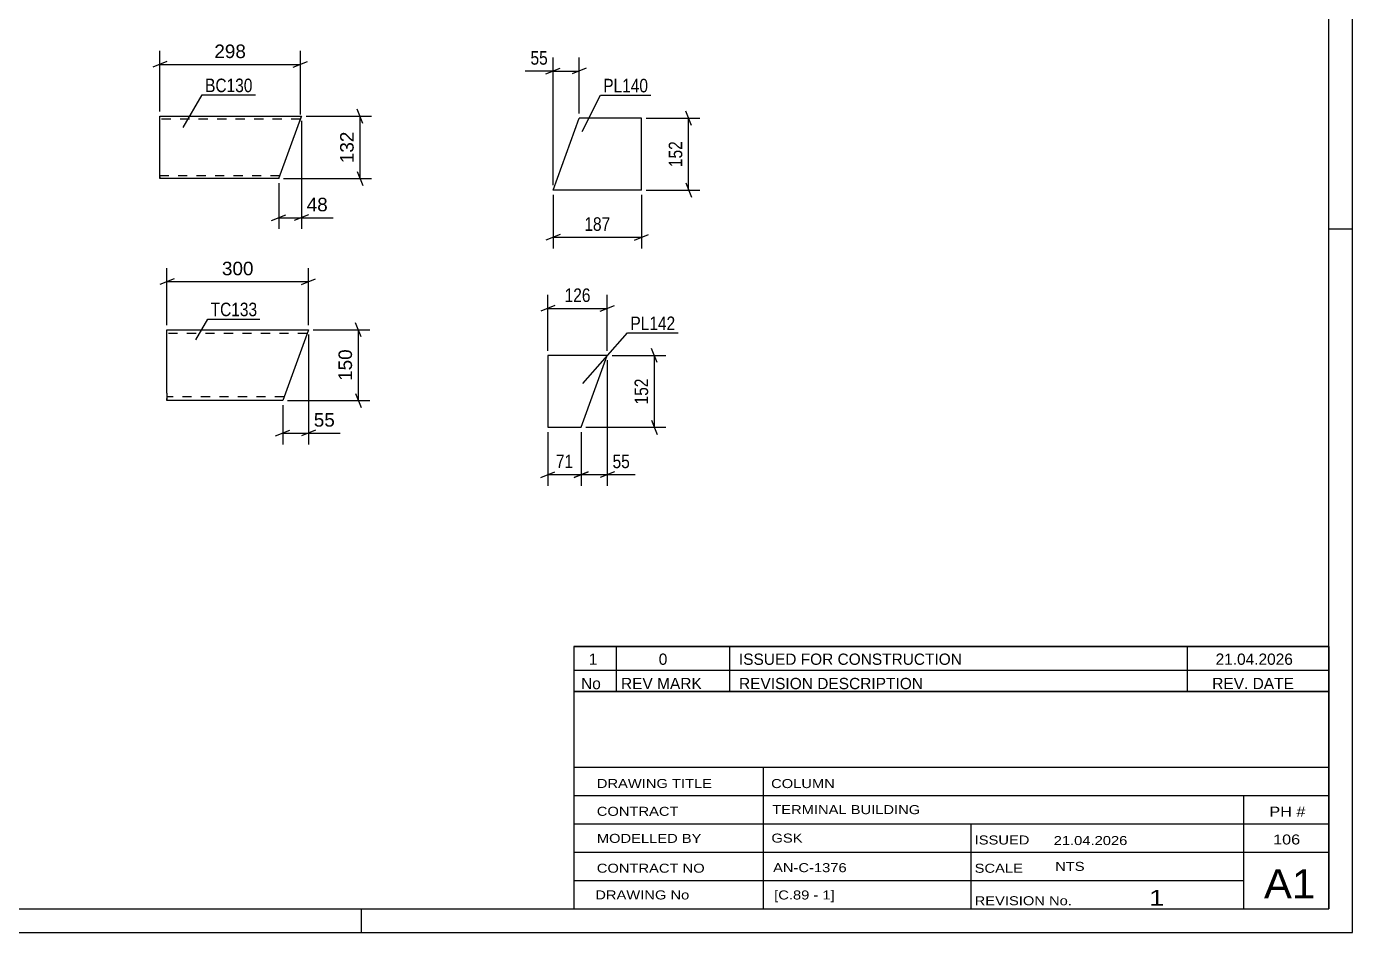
# Model space of a CAD drawing. Header units: millimetres. Extents: x 0 to 594, y 0 to 420.
# Drawn here: x 313 to 594, y 0 to 191.9 of the extents above; entities that cross this region are included whole.
import ezdxf

# ---------------------------------------------------------------- set-up
doc = ezdxf.new("R2010")
doc.units = ezdxf.units.MM
doc.linetypes.add('DXK_LINE_DOT2', pattern=[3.9198, 1.9599, -1.9599])
doc.styles.add('Arial', font='ARIAL.TTF', dxfattribs={"height": 0.2})
doc.styles.add('Arial Narrow', font='ARIALN.TTF', dxfattribs={"height": 0.2})

# ---------------------------------------------------------------- blocks, each defined once
blk = doc.blocks.new('Unknown-284936676-1132')
at = {"color": 5, "linetype": 'Continuous'}
for p, q in [((594, 0), (594, 420)), ((589, 5), (589, 415)), ((594, 149), (589, 149)), ((5, 5), (589, 5)), ((384, 0), (384, 5)), ((0, 0), (594, 0))]:
    blk.add_line(p, q, dxfattribs=at)
blk = doc.blocks.new('Part-284936676-11983 - 11982')
at = {"color": 2, "linetype": 'Continuous'}
for p, q in [((341.28, 159.8), (341.28, 172.91)), ((341.28, 172.91), (371.28, 172.91)), ((366.48, 159.71), (370.85, 171.71)), ((371.25, 172.82), (370.85, 171.71)), ((371.28, 172.91), (371.25, 172.82)), ((341.28, 159.71), (341.28, 159.8)), ((366.48, 159.71), (341.28, 159.71))]:
    blk.add_line(p, q, dxfattribs=at)
at = {"color": 7, "linetype": 'DXK_LINE_DOT2'}
for p, q in [((371.06, 172.31), (341.28, 172.31)), ((370.85, 171.71), (371.16, 172.56)), ((366.7, 160.31), (341.28, 160.31)), ((341.28, 160.06), (341.28, 159.71)), ((366.51, 159.8), (366.48, 159.71))]:
    blk.add_line(p, q, dxfattribs=at)
blk = doc.blocks.new('Part-284936676-8553 - 8552')
at = {"color": 2, "linetype": 'Continuous'}
for p, q in [((436.1, 122.22), (423.5, 122.22)), ((423.5, 122.22), (423.5, 107.02)), ((430.56, 107.02), (436.1, 122.22)), ((423.5, 107.02), (430.56, 107.02))]:
    blk.add_line(p, q, dxfattribs=at)
blk = doc.blocks.new('Part-284936676-8560 - 8559')
at = {"color": 2, "linetype": 'Continuous'}
for p, q in [((424.61, 157.29), (430.15, 172.49)), ((443.34, 172.49), (430.15, 172.49)), ((443.34, 157.29), (443.34, 172.49)), ((443.34, 157.29), (424.61, 157.29))]:
    blk.add_line(p, q, dxfattribs=at)
blk = doc.blocks.new('Part-284936676-11991 - 11990')
at = {"color": 2, "linetype": 'Continuous'}
for p, q in [((342.79, 114.28), (342.79, 127.68)), ((342.79, 127.68), (372.79, 127.68)), ((372.43, 126.7), (367.33, 112.68)), ((372.79, 127.68), (372.43, 126.7)), ((342.79, 114.28), (342.79, 113.15)), ((342.79, 113.15), (342.79, 112.68)), ((367.33, 112.68), (342.79, 112.68))]:
    blk.add_line(p, q, dxfattribs=at)
at = {"color": 7, "linetype": 'DXK_LINE_DOT2'}
for p, q in [((372.49, 126.88), (342.79, 126.88)), ((367.62, 113.48), (342.79, 113.48)), ((342.79, 112.68), (342.79, 113.15))]:
    blk.add_line(p, q, dxfattribs=at)
blk = doc.blocks.new('StraightDimension-284936676-12333 - 11982')
at = {"color": 7, "linetype": 'Continuous'}
for p, q in [((371.28, 171.91), (371.28, 149.03)), ((366.48, 158.71), (366.48, 149.03)), ((364.98, 150.83), (367.98, 152.03)), ((372.78, 152.03), (369.78, 150.83)), ((366.48, 151.43), (371.28, 151.43))]:
    blk.add_line(p, q, dxfattribs=at)
at = {"color": 0}
blk.add_wipeout([(377.46, 152.18), (377.46, 156.38), (371.81, 156.38), (371.81, 152.18)], dxfattribs=at)
at = {"color": 7, "linetype": 'Continuous'}
blk.add_line((371.28, 151.43), (377.98, 151.43), dxfattribs=at)
blk.add_line((371.28, 151.43), (377.98, 151.43), dxfattribs=at)
at = {"color": 3, "style": 'Arial'}
blk.add_text('48', height=2.865, dxfattribs=at).set_placement((372.41, 152.78))
blk = doc.blocks.new('StraightDimension-284936676-12358 - 11982')
at = {"color": 7, "linetype": 'Continuous'}
for p, q in [((384.31, 171.41), (383.11, 174.41)), ((372.28, 172.91), (386.11, 172.91)), ((383.71, 159.71), (383.71, 172.91)), ((383.11, 161.21), (384.31, 158.21)), ((367.48, 159.71), (386.11, 159.71))]:
    blk.add_line(p, q, dxfattribs=at)
at = {"color": 0}
blk.add_wipeout([(382.96, 170.25), (378.76, 170.25), (378.76, 162.38), (382.96, 162.38)], dxfattribs=at)
at = {"color": 3, "style": 'Arial'}
blk.add_text('132', height=2.865, rotation=90.0002, dxfattribs=at).set_placement((382.36, 162.98))
blk = doc.blocks.new('StraightDimension-284936676-12313 - 11982')
at = {"color": 7, "linetype": 'Continuous'}
for p, q in [((341.28, 173.91), (341.28, 186.74)), ((371.06, 173.31), (371.06, 186.74)), ((342.78, 184.49), (339.78, 183.29)), ((341.28, 183.89), (371.06, 183.89)), ((369.56, 183.29), (372.56, 184.49))]:
    blk.add_line(p, q, dxfattribs=at)
at = {"color": 0}
blk.add_wipeout([(360.11, 184.64), (360.11, 188.84), (352.24, 188.84), (352.24, 184.64)], dxfattribs=at)
at = {"color": 3, "style": 'Arial'}
blk.add_text('298', height=2.865, dxfattribs=at).set_placement((352.84, 185.24))
blk = doc.blocks.new('StraightDimension-284936676-9087 - 8552')
at = {"color": 7, "linetype": 'Continuous'}
for p, q in [((423.5, 123.22), (423.5, 135.07)), ((436.1, 123.22), (436.1, 135.07)), ((425, 132.82), (422, 131.62)), ((423.5, 132.22), (436.1, 132.22)), ((434.6, 131.62), (437.6, 132.82))]:
    blk.add_line(p, q, dxfattribs=at)
at = {"color": 0}
blk.add_wipeout([(433.14, 132.97), (433.14, 137.17), (426.46, 137.17), (426.46, 132.97)], dxfattribs=at)
at = {"color": 3, "style": 'Arial Narrow'}
blk.add_text('126', height=2.863, dxfattribs=at).set_placement((427.06, 133.57))
blk = doc.blocks.new('StraightDimension-284936676-9082 - 8552')
at = {"color": 7, "linetype": 'Continuous'}
for p, q in [((423.5, 106.02), (423.5, 94.62)), ((430.56, 106.02), (430.56, 94.62)), ((422, 96.42), (425, 97.62)), ((423.5, 97.02), (430.56, 97.02)), ((432.06, 97.62), (429.06, 96.42))]:
    blk.add_line(p, q, dxfattribs=at)
at = {"color": 0}
blk.add_wipeout([(429.46, 97.77), (429.46, 101.97), (424.61, 101.97), (424.61, 97.77)], dxfattribs=at)
at = {"color": 3, "style": 'Arial Narrow'}
blk.add_text('71', height=2.863, dxfattribs=at).set_placement((425.21, 98.37))
blk = doc.blocks.new('StraightDimension-284936676-9077 - 8552')
at = {"color": 7, "linetype": 'Continuous'}
for p, q in [((446.7, 120.72), (445.5, 123.72)), ((437.1, 122.22), (448.5, 122.22)), ((446.1, 107.02), (446.1, 122.22)), ((431.56, 107.02), (448.5, 107.02)), ((445.5, 108.52), (446.7, 105.52))]:
    blk.add_line(p, q, dxfattribs=at)
at = {"color": 0}
blk.add_wipeout([(445.35, 117.96), (441.15, 117.96), (441.15, 111.27), (445.35, 111.27)], dxfattribs=at)
at = {"color": 3, "style": 'Arial Narrow'}
blk.add_text('152', height=2.863, rotation=90.0002, dxfattribs=at).set_placement((444.75, 111.87))
blk = doc.blocks.new('StraightDimension-284936676-9081 - 8552')
at = {"color": 7, "linetype": 'Continuous'}
for p, q in [((436.1, 121.22), (436.1, 94.62)), ((430.56, 106.02), (430.56, 94.62)), ((429.06, 96.42), (432.06, 97.62)), ((430.56, 97.02), (436.1, 97.02)), ((437.6, 97.62), (434.6, 96.42))]:
    blk.add_line(p, q, dxfattribs=at)
at = {"color": 0}
blk.add_wipeout([(441.48, 97.77), (441.48, 101.97), (436.62, 101.97), (436.62, 97.77)], dxfattribs=at)
at = {"color": 7, "linetype": 'Continuous'}
blk.add_line((436.1, 97.02), (442, 97.02), dxfattribs=at)
blk.add_line((436.1, 97.02), (442, 97.02), dxfattribs=at)
at = {"color": 3, "style": 'Arial Narrow'}
blk.add_text('55', height=2.863, dxfattribs=at).set_placement((437.22, 98.37))
blk = doc.blocks.new('StraightDimension-284936676-9100 - 8559')
at = {"color": 7, "linetype": 'Continuous'}
for p, q in [((424.61, 156.29), (424.61, 144.89)), ((443.34, 156.29), (443.34, 144.89)), ((426.11, 147.89), (423.11, 146.69)), ((424.61, 147.29), (443.34, 147.29)), ((441.84, 146.69), (444.84, 147.89))]:
    blk.add_line(p, q, dxfattribs=at)
at = {"color": 0}
blk.add_wipeout([(437.32, 148.04), (437.32, 152.24), (430.64, 152.24), (430.64, 148.04)], dxfattribs=at)
at = {"color": 3, "style": 'Arial Narrow'}
blk.add_text('187', height=2.863, dxfattribs=at).set_placement((431.24, 148.64))
blk = doc.blocks.new('StraightDimension-284936676-9092 - 8559')
at = {"color": 7, "linetype": 'Continuous'}
for p, q in [((444.34, 172.49), (455.74, 172.49)), ((453.94, 170.99), (452.74, 173.99)), ((453.34, 157.29), (453.34, 172.49)), ((452.74, 158.79), (453.94, 155.79)), ((444.34, 157.29), (455.74, 157.29))]:
    blk.add_line(p, q, dxfattribs=at)
at = {"color": 0}
blk.add_wipeout([(452.59, 168.23), (448.39, 168.23), (448.39, 161.54), (452.59, 161.54)], dxfattribs=at)
at = {"color": 3, "style": 'Arial Narrow'}
blk.add_text('152', height=2.863, rotation=90.0002, dxfattribs=at).set_placement((451.99, 162.14))
blk = doc.blocks.new('StraightDimension-284936676-9096 - 8559')
at = {"color": 7, "linetype": 'Continuous'}
for p, q in [((423.11, 181.89), (426.11, 183.09)), ((424.61, 158.29), (424.61, 185.34)), ((431.65, 183.09), (428.65, 181.89)), ((430.15, 173.49), (430.15, 185.34)), ((424.61, 182.49), (430.15, 182.49))]:
    blk.add_line(p, q, dxfattribs=at)
at = {"color": 0}
blk.add_wipeout([(424.09, 183.24), (424.09, 187.44), (419.23, 187.44), (419.23, 183.24)], dxfattribs=at)
at = {"color": 7, "linetype": 'Continuous'}
blk.add_line((424.61, 182.49), (418.71, 182.49), dxfattribs=at)
blk.add_line((424.61, 182.49), (418.71, 182.49), dxfattribs=at)
at = {"color": 3, "style": 'Arial Narrow'}
blk.add_text('55', height=2.863, dxfattribs=at).set_placement((419.83, 183.84))
blk = doc.blocks.new('StraightDimension-284936676-12397 - 11990')
at = {"color": 7, "linetype": 'Continuous'}
for p, q in [((372.79, 126.68), (372.79, 103.41)), ((367.33, 111.68), (367.33, 103.41)), ((365.83, 105.21), (368.83, 106.41)), ((367.33, 105.81), (372.79, 105.81)), ((374.29, 106.41), (371.29, 105.21))]:
    blk.add_line(p, q, dxfattribs=at)
at = {"color": 0}
blk.add_wipeout([(378.96, 106.56), (378.96, 110.76), (373.31, 110.76), (373.31, 106.56)], dxfattribs=at)
at = {"color": 7, "linetype": 'Continuous'}
blk.add_line((372.79, 105.81), (379.48, 105.81), dxfattribs=at)
blk.add_line((372.79, 105.81), (379.48, 105.81), dxfattribs=at)
at = {"color": 3, "style": 'Arial'}
blk.add_text('55', height=2.865, dxfattribs=at).set_placement((373.91, 107.16))
blk = doc.blocks.new('StraightDimension-284936676-12422 - 11990')
at = {"color": 7, "linetype": 'Continuous'}
for p, q in [((373.79, 127.68), (385.76, 127.68)), ((383.96, 126.18), (382.76, 129.18)), ((383.36, 112.68), (383.36, 127.68)), ((368.33, 112.68), (385.76, 112.68)), ((382.76, 114.18), (383.96, 111.18))]:
    blk.add_line(p, q, dxfattribs=at)
at = {"color": 0}
blk.add_wipeout([(382.61, 124.12), (378.41, 124.12), (378.41, 116.25), (382.61, 116.25)], dxfattribs=at)
at = {"color": 3, "style": 'Arial'}
blk.add_text('150', height=2.865, rotation=90.0002, dxfattribs=at).set_placement((382.01, 116.85))
blk = doc.blocks.new('StraightDimension-284936676-12386 - 11990')
at = {"color": 7, "linetype": 'Continuous'}
for p, q in [((342.79, 128.68), (342.79, 140.73)), ((372.79, 128.68), (372.79, 140.73)), ((344.29, 138.48), (341.29, 137.28)), ((342.79, 137.88), (372.79, 137.88)), ((371.29, 137.28), (374.29, 138.48))]:
    blk.add_line(p, q, dxfattribs=at)
at = {"color": 0}
blk.add_wipeout([(361.72, 138.63), (361.72, 142.83), (353.85, 142.83), (353.85, 138.63)], dxfattribs=at)
at = {"color": 3, "style": 'Arial'}
blk.add_text('300', height=2.865, dxfattribs=at).set_placement((354.45, 139.23))
blk = doc.blocks.new('Unknown-284936676-14939')
at = {"color": 7, "linetype": 'Continuous'}
for p, q in [((429, 51.05), (429, 5)), ((429, 51.05), (589, 51.05)), ((589, 51), (589, 5)), ((429, 35), (589, 35)), ((469.14, 35), (469.14, 5)), ((429, 29), (589, 29)), ((571, 5.05), (571, 29.05)), ((429, 23), (589, 23)), ((513.14, 23), (513.14, 5)), ((429, 17), (589, 17)), ((429, 11), (571, 11)), ((429, 5), (589, 5))]:
    blk.add_line(p, q, dxfattribs=at)
at = {"color": 7, "style": 'Arial Narrow'}
for s, height, width, p in [('DRAWING TITLE', 1.9089, 1.425378, (433.88, 30.61)), ('COLUMN', 1.909, 1.425378, (470.81, 30.59)), ('CONTRACT', 1.909, 1.425378, (433.88, 24.71)), ('TERMINAL BUILDING', 1.9089, 1.425378, (471.06, 25.07)), ('MODELLED BY', 1.9089, 1.425378, (433.88, 18.98)), ('GSK', 1.909, 1.425378, (470.88, 19.04)), ('ISSUED', 1.909, 1.425378, (513.94, 18.64)), ('21.04.2026', 1.909, 1.425378, (530.69, 18.52)), ('CONTRACT NO', 1.9089, 1.425378, (433.88, 12.66)), ('AN-C-1376', 1.909, 1.425378, (471.23, 12.78)), ('SCALE', 1.909, 1.425378, (513.94, 12.65)), ('A1', 6.204, 1.25, (575.24, 7.2)), ('DRAWING No', 1.909, 1.425378, (433.56, 7)), ('[C.89 - 1]', 1.909, 1.425378, (471.46, 6.99)), ('1', 3.34, 1.5, (550.91, 5.68)), ('REVISION No.', 1.9089, 1.425378, (513.94, 5.77))]:
    blk.add_text(s, height=height, dxfattribs=dict(at, width=width)).set_placement(p)
at = {"color": 7, "linetype": 'Continuous', "style": 'Arial Narrow'}
for s, height, width, p in [('PH #', 2.1, 1.42538, (576.4, 24.55)), ('106', 2.1, 1.42538, (577.19, 18.65)), ('NTS', 1.909, 1.425378, (531, 13.05))]:
    blk.add_text(s, height=height, dxfattribs=dict(at, width=width)).set_placement(p)
blk = doc.blocks.new('Unknown-284936676-14940')
at = {"color": 7, "linetype": 'Continuous'}
for p, q in [((429, 60.55), (589, 60.55)), ((589, 60.55), (429, 60.55)), ((429, 60.55), (429, 55.55)), ((438, 60.55), (438, 55.55)), ((462, 60.55), (462, 55.55)), ((559, 60.55), (559, 55.55)), ((589, 60.55), (589, 55.55)), ((429, 55.55), (589, 55.55)), ((429, 55.55), (429, 51.05)), ((429, 55.55), (589, 55.55)), ((438, 55.55), (438, 51.05)), ((462, 55.55), (462, 51.05)), ((559, 55.55), (559, 51.05)), ((589, 55.55), (589, 51.05)), ((589, 51.05), (429, 51.05))]:
    blk.add_line(p, q, dxfattribs=at)
at = {"color": 7, "linetype": 'Continuous', "style": 'Arial Narrow'}
for s, height, width, p in [('1', 2.39, 1.196471, (432.16, 56.7)), ('0', 2.39, 1.196471, (447, 56.7)), ('ISSUED FOR CONSTRUCTION', 2.3861, 1.196471, (464, 56.7)), ('21.04.2026', 2.386, 1.196471, (565, 56.7)), ('No', 2.386, 1.2, (430.54, 51.55)), ('REV MARK', 2.386, 1.2, (439, 51.55)), ('REVISION DESCRIPTION', 2.3861, 1.2, (464, 51.55)), ('REV. DATE', 2.386, 1.2, (564.28, 51.55))]:
    blk.add_text(s, height=height, dxfattribs=dict(at, width=width)).set_placement(p)
blk = doc.blocks.new('Mark-284936676-12016 - 11982')
at = {"color": 0}
blk.add_wipeout([(360.93, 178.02), (360.93, 181.02), (350.88, 181.02), (350.88, 178.02)], dxfattribs=at)
blk.add_wipeout([(360.93, 178.02), (360.93, 181.02), (350.88, 181.02), (350.88, 178.02)], dxfattribs=at)
at = {"color": 30, "linetype": 'Continuous'}
for p, q in [((346.25, 170.52), (350.28, 177.42)), ((350.28, 177.42), (361.53, 177.42))]:
    blk.add_line(p, q, dxfattribs=at)
at = {"color": 3, "style": 'Arial Narrow'}
blk.add_text('BC130', height=2.863, dxfattribs=at).set_placement((350.88, 178.02))
blk = doc.blocks.new('Mark-284936676-9379 - 8552')
at = {"color": 0}
blk.add_wipeout([(450.5, 127.62), (450.5, 130.62), (441, 130.62), (441, 127.62)], dxfattribs=at)
blk.add_wipeout([(450.5, 127.62), (450.5, 130.62), (441, 130.62), (441, 127.62)], dxfattribs=at)
at = {"color": 30, "linetype": 'Continuous'}
for p, q in [((430.94, 116.28), (440.4, 127.02)), ((440.4, 127.02), (451.1, 127.02))]:
    blk.add_line(p, q, dxfattribs=at)
at = {"color": 3, "style": 'Arial Narrow'}
blk.add_text('PL142', height=2.863, dxfattribs=at).set_placement((441, 127.62))
blk = doc.blocks.new('Mark-284936676-9382 - 8559')
at = {"color": 0}
blk.add_wipeout([(444.75, 177.98), (444.75, 180.98), (435.24, 180.98), (435.24, 177.98)], dxfattribs=at)
blk.add_wipeout([(444.75, 177.98), (444.75, 180.98), (435.24, 180.98), (435.24, 177.98)], dxfattribs=at)
at = {"color": 30, "linetype": 'Continuous'}
for p, q in [((430.78, 169.68), (434.64, 177.38)), ((434.64, 177.38), (445.35, 177.38))]:
    blk.add_line(p, q, dxfattribs=at)
at = {"color": 3, "style": 'Arial Narrow'}
blk.add_text('PL140', height=2.863, dxfattribs=at).set_placement((435.24, 177.98))
blk = doc.blocks.new('Mark-284936676-12020 - 11990')
at = {"color": 0}
blk.add_wipeout([(361.91, 130.56), (361.91, 133.56), (352.05, 133.56), (352.05, 130.56)], dxfattribs=at)
blk.add_wipeout([(361.91, 130.56), (361.91, 133.56), (352.05, 133.56), (352.05, 130.56)], dxfattribs=at)
at = {"color": 30, "linetype": 'Continuous'}
for p, q in [((348.9, 125.53), (351.45, 129.96)), ((351.45, 129.96), (362.51, 129.96))]:
    blk.add_line(p, q, dxfattribs=at)
at = {"color": 3, "style": 'Arial Narrow'}
blk.add_text('TC133', height=2.863, dxfattribs=at).set_placement((352.05, 130.56))

msp = doc.modelspace()

# ---------------------------------------------------------------- block references
for name in ['Unknown-284936676-1132', 'Part-284936676-11983 - 11982', 'Part-284936676-8560 - 8559', 'Part-284936676-11991 - 11990', 'Part-284936676-8553 - 8552', 'Unknown-284936676-14940', 'Unknown-284936676-14939']:
    msp.add_blockref(name, (0, 0))

# ---------------------------------------------------------------- next in the draw order: block references
for name in ['StraightDimension-284936676-9096 - 8559', 'StraightDimension-284936676-12333 - 11982', 'StraightDimension-284936676-9100 - 8559', 'StraightDimension-284936676-9087 - 8552', 'StraightDimension-284936676-12397 - 11990', 'StraightDimension-284936676-9082 - 8552']:
    msp.add_blockref(name, (0, 0))

# ---------------------------------------------------------------- next in the draw order: block references
for name in ['StraightDimension-284936676-12358 - 11982', 'StraightDimension-284936676-9092 - 8559', 'StraightDimension-284936676-12422 - 11990', 'StraightDimension-284936676-9077 - 8552']:
    msp.add_blockref(name, (0, 0))

# ---------------------------------------------------------------- next in the draw order: block references
for name in ['StraightDimension-284936676-12313 - 11982', 'Mark-284936676-9382 - 8559', 'StraightDimension-284936676-12386 - 11990', 'StraightDimension-284936676-9081 - 8552']:
    msp.add_blockref(name, (0, 0))

# ---------------------------------------------------------------- next in the draw order: block references
for name in ['Mark-284936676-12016 - 11982', 'Mark-284936676-12020 - 11990', 'Mark-284936676-9379 - 8552']:
    msp.add_blockref(name, (0, 0))

doc.saveas('drawing.dxf')
